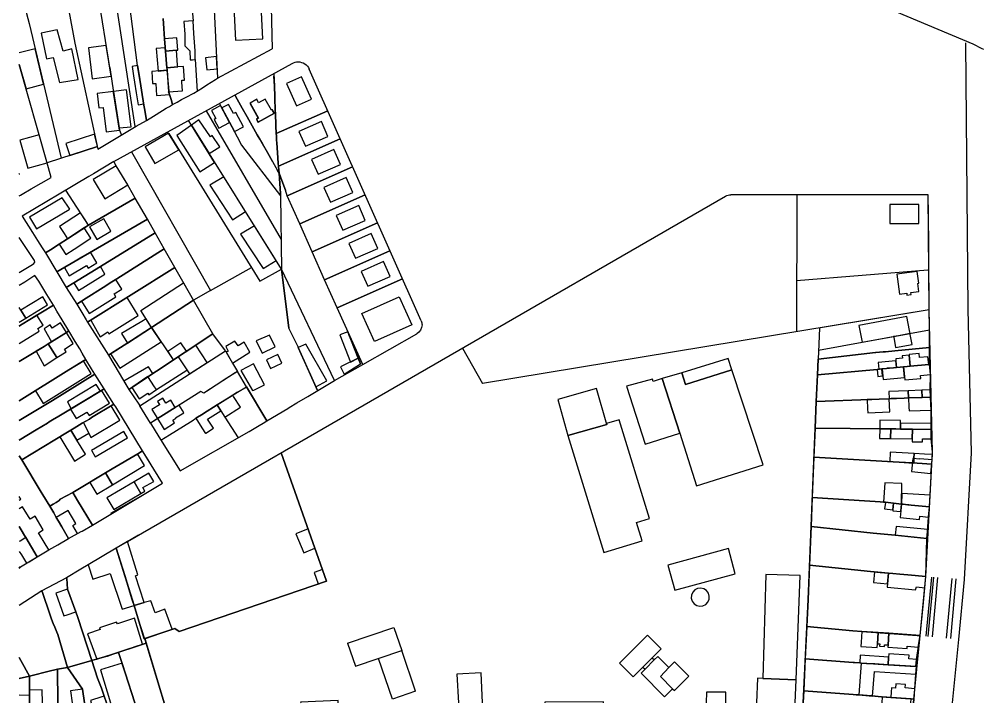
# Model space of a CAD drawing. Extents: x 14 to 486, y 14 to 686.
# Drawn here: x 14.1 to 486.1, y 13.9 to 348.5 of the extents above; entities that cross this region are included whole.
import ezdxf

# ---------------------------------------------------------------- set-up
doc = ezdxf.new("R2010")
doc.units = 0
doc.layers.add('sit_gravat', color=7, linetype='CONTINUOUS')

msp = doc.modelspace()

# ---------------------------------------------------------------- linework, layer by layer
at = {"layer": 'sit_gravat', "color": 7}
for points in [[(35.590154, 467.30595), (34.538953, 473.95196), (16.121025, 472.141957), (16.428625, 470.635955), (41.315063, 336.779751), (52.60608, 284.918671)], [(58.388389, 324.934733), (35.590154, 467.30595)], [(52.60608, 284.918671), (71.363309, 296.082688), (76.312617, 298.972693), (75.526415, 303.9087), (75.130315, 306.376704), (72.768811, 321.191727), (72.03401, 325.815734), (53.774482, 468.439952)], [(88.379735, 469.535953), (99.188652, 347.743767)], [(103.759159, 470.412955), (111.14917, 319.685725)], [(113.440173, 467.43595), (120.011183, 338.271753), (133.333204, 338.948754), (126.761194, 468.112951), (113.440173, 467.43595)], [(480.997735, 336.37375), (283.204433, 419.364877), (246.488377, 435.237901), (243.133371, 436.309903)], [(58.139189, 378.215814), (70.666808, 295.976688)], [(14.109422, 364.948794), (18.906529, 346.466765)], [(18.906529, 346.466765), (34.670653, 280.472665)], [(86.327532, 324.734732), (85.697631, 332.917745), (85.23533, 338.926754), (84.86013, 343.912762), (84.484829, 348.899769)], [(84.484829, 348.899769), (84.86013, 343.912762), (85.04583, 341.418758), (85.04783, 341.418758), (85.04583, 341.418758), (85.23533, 338.926754), (85.697631, 332.917745), (86.327532, 324.734732)], [(95.115245, 335.401749), (97.513749, 332.979745), (97.671949, 328.575738), (98.819251, 328.644738), (100.202153, 328.723738), (100.137153, 333.088745), (99.589752, 341.552758), (99.188652, 347.743767), (94.670245, 347.449767), (95.071345, 341.259757), (95.115245, 335.401749)], [(33.773552, 317.506721), (42.948266, 319.006723), (39.815761, 334.017746), (35.524154, 332.823745), (32.60305, 343.308761), (24.773338, 341.682758), (27.395142, 329.045739), (30.677547, 329.72574), (33.773552, 317.506721)], [(59.02559, 320.698726), (56.686887, 335.564749), (47.940773, 334.496747), (49.793076, 319.306724), (59.02559, 320.698726)], [(91.168439, 339.382755), (85.23533, 338.926754), (85.697631, 332.917745), (90.996139, 333.326745), (91.63244, 333.376745), (91.168439, 339.382755)], [(470.844719, 13.856257), (473.941724, 44.881305), (476.695728, 74.175349), (480.127734, 136.266444), (478.487731, 206.568552), (477.347729, 336.902751)], [(486.129743, 333.635746), (485.410742, 334.018746), (480.997735, 336.37375)], [(14.109422, 326.352735), (17.484627, 314.425716), (26.02504, 316.66572), (21.876833, 334.031746), (14.109422, 332.134744)], [(85.577631, 334.475747), (81.164624, 334.138747), (82.005025, 323.15373), (86.417932, 323.49073), (85.577631, 334.475747)], [(90.996139, 333.326745), (85.697631, 332.917745), (86.327532, 324.734732), (91.62634, 325.140733), (91.55934, 325.994734), (90.996139, 333.326745)], [(111.14917, 319.685725), (137.849211, 334.023746)], [(14.109422, 261.967636), (14.675622, 262.302637), (15.557324, 262.823638), (19.96033, 265.422642), (29.725745, 270.96265), (27.603342, 278.636662), (14.109422, 326.355735)], [(60.389792, 278.776662), (147.655226, 326.890736)], [(72.03401, 325.815734), (69.344406, 325.385733), (70.079307, 320.761726), (70.558308, 317.761722), (71.388009, 312.550714), (72.334111, 306.625705), (75.023915, 307.053705), (74.079613, 312.980714), (72.03401, 325.815734)], [(72.03401, 325.815734), (72.768811, 321.191727), (75.130315, 306.376704), (75.526415, 303.9087), (76.312617, 298.972693), (79.770022, 301.084696), (84.187529, 303.7747), (85.997731, 304.887702), (87.577334, 305.860703), (89.159236, 306.831705), (88.394135, 309.214709), (87.631234, 311.594712), (87.190833, 312.969714)], [(100.202153, 328.723738), (101.096154, 313.264715)], [(105.913162, 323.652731), (110.930169, 324.188731), (110.634169, 330.220741), (105.273161, 329.64874), (105.913162, 323.652731)], [(58.388389, 324.934733), (60.233092, 312.681714), (63.206097, 294.246686), (64.070698, 291.742682)], [(78.938121, 322.940729), (79.379321, 316.95972), (80.874224, 317.068721), (81.313724, 311.083711), (87.631234, 311.594712), (86.417932, 323.49073), (78.938121, 322.940729)], [(86.327532, 324.734732), (86.417932, 323.49073), (87.190633, 312.971714), (94.034044, 313.472715), (93.723743, 317.681721), (93.658143, 318.597723), (94.949245, 318.693723), (94.435144, 325.358733), (91.62634, 325.140733), (86.327532, 324.734732)], [(86.327532, 324.734732), (87.190833, 312.969714)], [(138.693212, 321.949728), (138.945212, 315.682718), (139.146213, 310.685711), (139.248213, 308.190707), (139.348213, 305.691703), (139.547213, 300.693696), (139.649213, 298.196692), (139.748214, 295.699688), (139.949214, 290.70268), (140.004214, 289.362678), (140.105214, 288.041676), (140.488215, 283.056669), (140.869215, 278.070661), (141.250216, 273.086653), (142.613218, 269.497648), (144.385221, 264.818641)], [(210.784322, 200.868543), (156.035238, 324.073731)], [(87.190833, 312.969714), (87.631234, 311.594712), (88.394135, 309.214709), (89.159236, 306.831705), (91.33174, 307.978707), (93.542443, 309.145708), (95.755046, 310.31371), (99.555652, 312.281713), (101.663155, 313.626715), (103.770159, 314.974717), (105.877162, 316.319719), (107.984165, 317.664721), (110.091168, 319.009723), (111.14917, 319.685725)], [(138.945212, 315.682718), (138.744212, 320.677726)], [(149.791229, 306.111704), (157.10224, 309.359709), (152.229233, 320.326726), (144.918221, 317.077721), (149.791229, 306.111704)], [(63.206097, 294.246686), (60.233092, 312.681714), (60.157292, 313.184715), (52.19948, 312.212713), (53.073981, 305.054702), (55.144784, 305.307703), (56.594486, 293.438684), (63.206097, 294.246686)], [(68.817905, 295.885688), (66.612202, 313.971716), (60.157292, 313.184715), (63.044296, 295.253687), (68.817905, 295.885688)], [(119.861183, 310.990711), (120.787185, 309.348709), (123.244188, 304.996702), (125.702192, 300.640695), (128.160196, 296.286689), (130.6162, 291.930682), (133.073203, 287.574675), (135.530207, 283.221669), (137.988211, 278.867662), (140.444215, 274.513656), (141.250216, 273.086653), (140.869215, 278.070661), (140.488215, 283.056669), (140.105214, 288.041676), (140.004214, 289.362678), (139.949214, 290.70268), (139.748214, 295.699688), (139.649213, 298.196692), (139.547213, 300.693696), (139.348213, 305.691703), (139.248213, 308.188707), (139.248213, 308.190707), (139.146213, 310.685711), (138.945212, 315.682718)], [(112.052171, 307.260706), (112.810172, 306.012704), (120.725184, 290.985681), (122.885188, 286.881674), (141.951217, 262.083637)], [(123.244188, 304.996702), (120.787185, 309.348709), (119.617183, 311.431712)], [(134.493205, 309.449709), (131.2222, 307.653706), (130.315199, 309.306709), (129.905198, 309.082708), (127.004194, 307.489706), (131.0942, 300.039695), (130.129199, 299.509694), (130.8792, 298.090692), (138.834212, 302.456698), (137.872211, 304.209701), (137.48621, 303.997701), (134.493205, 309.449709)], [(131.237201, 299.988694), (130.281199, 299.445694), (131.0512, 298.037691), (138.940212, 302.521698), (137.951211, 304.260701), (137.56821, 304.042701), (134.493205, 309.449709), (131.251201, 307.604706), (130.318199, 309.242709), (129.912198, 309.012708), (127.035194, 307.376706), (131.237201, 299.988694)], [(105.564161, 303.6837), (142.257217, 240.631604)], [(112.644172, 306.268704), (108.258165, 303.8687), (110.358169, 299.889694), (109.473167, 299.423694), (111.744171, 295.115687), (117.066179, 297.922691), (112.644172, 306.268704)], [(120.087183, 302.908699), (118.894182, 302.278698), (116.561178, 306.699705), (113.263173, 305.136702), (119.400182, 293.500685), (123.821189, 295.834688), (120.087183, 302.908699)], [(137.988211, 278.867662), (135.530207, 283.221669), (133.073203, 287.574675), (131.844201, 289.752679), (131.844201, 289.754679), (130.6162, 291.930682), (128.160196, 296.286689), (125.702192, 300.640695), (123.244188, 304.996702)], [(165.089252, 303.6997), (139.877214, 292.496683)], [(156.027238, 175.785505), (150.66023, 187.715523), (150.79423, 187.783523), (146.013223, 197.203537), (142.470218, 226.207582), (98.15465, 296.91269), (98.34975, 296.629689), (96.906748, 298.910693)], [(98.34975, 296.629689), (107.053164, 282.720668), (112.340172, 286.026673), (108.552166, 291.517681), (107.729165, 290.950681), (102.056156, 299.183693), (98.34975, 296.629689)], [(150.975231, 293.597685), (154.224236, 286.286673), (165.190252, 291.159681), (161.941247, 298.470692), (150.975231, 293.597685)], [(92.163341, 284.580671), (87.190733, 292.652683), (75.781716, 286.099673), (80.507123, 277.874661), (92.163341, 284.580671)], [(102.412156, 273.813654), (109.732168, 278.438662), (98.33845, 296.622689), (91.169939, 291.609682), (102.412156, 273.813654)], [(18.228828, 275.576657), (27.724742, 278.197661), (27.603342, 278.636662), (23.844336, 291.922682), (14.366022, 289.241678), (18.228828, 275.576657)], [(52.31578, 286.252673), (50.996278, 292.312683), (36.877756, 287.638676), (38.802559, 281.825667), (52.31578, 286.252673)], [(87.301933, 292.480683), (131.834201, 220.227573)], [(171.180262, 289.991679), (140.984215, 276.573659)], [(140.984215, 276.573659), (171.180262, 289.991679)], [(52.31578, 286.252673), (27.724742, 278.197661)], [(69.095806, 283.576669), (107.747165, 215.627566)], [(157.06624, 279.890664), (160.315245, 272.579653), (171.281262, 277.45266), (168.032257, 284.763671), (157.06624, 279.890664)], [(70.871108, 260.925635), (66.414501, 268.743647), (61.582494, 276.797659), (60.389792, 278.776662), (50.452877, 272.790653), (48.187174, 271.516651), (33.570451, 262.866638), (15.561124, 252.139621), (20.576431, 244.138609), (23.003135, 240.189603), (25.234639, 236.638598), (26.860941, 234.158594), (29.455545, 235.666596), (33.572951, 238.3226), (37.690458, 240.978604), (45.92357, 246.306612), (48.017773, 247.659614), (70.871108, 260.925635)], [(107.725165, 215.614566), (99.415152, 210.878558), (90.218138, 227.003583), (84.99483, 236.160597), (80.605023, 243.860609), (76.779217, 250.572619), (70.871108, 260.925635), (66.414501, 268.743647), (61.582494, 276.797659), (60.389792, 278.776662)], [(69.702506, 282.475668), (86.298432, 253.291623)], [(67.196303, 267.372645), (61.582494, 276.797659), (50.278277, 270.016649), (55.922485, 260.607634), (67.196303, 267.372645)], [(141.940217, 262.075637), (141.877217, 263.104638), (141.719217, 265.600642), (141.563216, 268.095646), (141.250216, 273.086653), (140.444215, 274.513656)], [(151.378231, 248.363616), (145.287222, 262.071637), (177.271271, 276.284658)], [(177.271271, 276.284658), (145.287222, 262.071637)], [(14.109422, 272.609653), (14.204322, 272.636653), (14.109422, 272.966653)], [(118.396181, 250.363619), (124.822191, 254.361625), (114.156174, 271.382651), (107.397164, 267.259644), (118.396181, 250.363619)], [(145.287222, 262.071637), (144.385221, 264.818641), (142.613218, 269.497648), (141.250216, 273.086653), (141.563216, 268.095646), (141.877217, 263.104638), (141.940217, 262.075637), (142.470218, 226.207582), (146.013223, 197.203537)], [(163.157249, 266.182643), (166.406254, 258.871632), (177.372271, 263.744639), (174.123266, 271.05565), (163.157249, 266.182643)], [(48.017773, 247.659614), (36.912956, 264.844641)], [(38.579759, 255.394626), (38.822159, 255.534627), (35.160554, 261.141635), (19.080129, 251.56362), (22.501534, 245.813612), (38.579759, 255.394626)], [(70.871108, 260.925635), (48.017773, 247.659614), (45.92357, 246.306612), (37.690458, 240.978604), (33.572951, 238.3226), (29.455545, 235.666596), (26.860941, 234.158594), (32.45535, 224.82158), (52.32458, 236.365597), (76.779217, 250.572619), (70.871108, 260.925635)], [(66.991402, 92.746378), (359.80655, 261.871636)], [(157.469241, 234.656595), (151.378231, 248.363616), (183.36328, 262.576637)], [(183.36328, 262.576637), (151.378231, 248.363616)], [(458.997701, 262.555637), (362.306554, 262.541637)], [(394.699603, 262.541637), (394.450603, 195.516535)], [(451.75069, 13.856257), (455.029695, 46.714307), (457.745699, 75.589352), (461.115704, 136.569445), (459.489702, 206.264551), (458.997701, 262.555637)], [(169.249259, 252.474622), (172.497264, 245.164611), (183.46328, 250.037618), (180.215275, 257.347629), (169.249259, 252.474622)], [(454.356694, 248.453616), (454.369694, 257.75863), (440.190673, 257.82563), (440.192673, 248.546616), (454.356694, 248.453616)], [(459.475702, 206.896552), (459.039701, 257.68463)], [(80.605023, 243.860609), (76.779217, 250.572619), (52.32458, 236.365597), (32.45535, 224.82158), (37.111957, 217.184568), (40.786662, 219.503571), (53.805982, 227.421584), (80.605023, 243.860609)], [(37.690458, 240.978604), (48.017773, 247.659614), (46.328871, 250.273618), (44.109967, 253.707624), (33.780052, 247.031614), (36.001355, 243.593608), (37.690458, 240.978604)], [(52.05298, 240.739604), (58.96459, 244.76761), (55.452785, 250.816619), (48.524374, 246.794613), (52.05298, 240.739604)], [(49.161875, 241.255605), (45.92357, 246.306612), (37.690458, 240.978604), (33.572951, 238.3226), (36.826556, 233.279593), (40.935763, 235.936597), (49.161875, 241.255605)], [(129.188197, 247.397614), (122.429187, 243.275608), (133.430204, 226.379582), (139.856214, 230.377588), (129.188197, 247.397614)], [(163.56125, 220.948574), (157.469241, 234.656595), (189.454289, 248.869616)], [(189.454289, 248.869616), (157.469241, 234.656595)], [(14.109422, 224.507579), (20.541831, 228.498585), (21.188732, 228.901586), (21.648133, 229.553587), (21.504233, 230.336588), (14.109422, 241.569605)], [(84.99483, 236.160597), (80.605023, 243.860609), (53.805982, 227.421584), (40.786662, 219.503571), (37.111957, 217.184568), (42.232765, 208.949555), (46.902572, 212.00856), (55.187284, 217.192568), (59.406191, 219.877572), (61.863895, 221.443574), (84.99483, 236.160597)], [(175.340268, 238.767601), (178.588273, 231.45659), (189.55529, 236.329597), (186.306285, 243.640608), (175.340268, 238.767601)], [(90.218138, 227.003583), (84.99483, 236.160597), (61.863895, 221.443574), (59.406191, 219.877572), (55.187284, 217.192568), (46.902572, 212.00856), (42.232765, 208.949555), (44.797568, 204.894549), (46.856772, 201.298544), (47.553673, 200.214542), (90.218138, 227.003583)], [(52.12508, 229.169586), (49.000975, 234.431594), (44.697868, 231.93259), (36.303055, 227.008583), (38.575159, 222.867577), (47.060472, 227.906584), (47.825673, 226.616582), (52.12508, 229.169586)], [(169.652259, 207.241553), (163.56125, 220.948574), (195.545299, 235.161595)], [(195.545299, 235.161595), (163.56125, 220.948574)], [(56.024986, 223.704578), (53.805982, 227.421584), (40.786662, 219.503571), (43.008866, 215.699566), (56.024986, 223.704578)], [(90.218138, 227.003583), (47.553673, 200.214542), (57.797988, 184.002517), (68.955505, 191.196528), (78.86292, 197.648538), (99.415152, 210.878558), (90.218138, 227.003583)], [(107.725165, 215.614566), (127.682195, 226.964583)], [(181.431277, 225.05958), (184.680282, 217.749569), (195.646299, 222.622576), (192.397294, 229.932587), (181.431277, 225.05958)], [(14.744323, 198.68854), (30.773847, 208.498555), (27.570642, 213.730563), (23.663536, 220.186573), (21.798233, 222.964577), (16.747026, 219.709572), (14.109422, 218.102569)], [(131.834201, 220.227573), (142.470218, 226.207582)], [(168.375257, 171.614498), (142.470218, 226.207582)], [(458.782701, 225.704581), (394.519603, 220.477573)], [(444.95868, 213.898563), (448.426685, 214.368564), (448.559685, 213.379562), (450.542688, 213.649563), (450.406688, 214.638564), (454.369694, 215.177565), (453.830693, 219.141571), (454.325694, 219.208571), (453.551693, 224.91658), (443.623678, 223.697578), (444.95868, 213.898563)], [(61.338794, 212.623561), (60.484992, 213.990563), (64.307498, 216.375567), (61.308494, 221.088574), (59.406191, 219.877572), (55.187284, 217.192568), (46.902572, 212.00856), (44.567568, 210.479558), (48.314774, 204.485549), (61.338794, 212.623561)], [(73.547812, 205.895551), (94.538444, 219.426571)], [(94.538444, 219.426571), (99.435052, 210.842558)], [(201.636308, 221.454574), (169.652259, 207.241553)], [(27.984643, 208.663555), (25.616539, 212.534561), (14.916923, 205.986551), (17.282826, 202.117545), (27.984643, 208.663555)], [(181.836278, 204.448548), (200.113306, 212.569561)], [(200.113306, 212.569561), (206.204315, 198.86254)], [(26.22024, 188.349524), (28.232443, 189.604526), (29.867346, 190.625527), (37.160157, 195.171534), (38.389959, 195.936535), (35.082154, 201.337544), (32.51625, 205.59155), (30.773847, 208.498555), (14.744323, 198.68854), (14.109422, 198.300539)], [(72.366211, 203.426547), (66.862102, 212.28356), (49.173075, 201.230544), (53.742382, 193.036531), (57.442988, 195.394535), (57.960389, 194.542533), (72.366211, 203.426547)], [(99.415152, 210.878558), (78.86292, 197.648538), (68.955505, 191.196528), (57.797988, 184.002517), (67.657303, 167.288492), (108.803166, 194.415533), (99.415152, 210.878558)], [(99.435052, 210.842558), (78.86292, 197.648538)], [(14.916923, 205.986551), (14.109422, 207.305553)], [(14.109422, 200.207542), (17.282826, 202.117545), (14.916923, 205.986551)], [(23.876036, 195.785535), (23.191935, 197.049537), (25.788039, 198.63854), (22.759235, 203.592547), (14.109422, 198.301539)], [(78.86292, 197.648538), (73.547812, 205.895551)], [(182.212278, 179.46651), (169.652259, 207.241553)], [(187.927287, 190.740528), (181.836278, 204.448548)], [(459.489702, 206.264551), (240.833368, 170.132496)], [(459.489702, 206.264551), (406.211621, 197.460538)], [(459.532702, 196.938537), (459.475702, 206.896552)], [(14.109422, 198.300539), (14.744323, 198.68854)], [(29.867546, 190.623527), (37.160157, 195.171534), (34.228752, 199.872541), (30.141846, 197.326538), (29.214645, 198.81454), (26.24834, 196.850537), (29.867546, 190.623527)], [(74.147213, 200.560543), (64.196998, 194.699534), (66.990202, 189.955526), (78.86292, 197.648538), (76.204316, 201.771544), (74.147213, 200.560543)], [(206.204315, 198.86254), (187.927287, 190.740528)], [(426.575652, 190.322527), (450.087688, 194.590533), (449.790687, 196.137536), (448.500685, 202.931546), (425.073649, 198.482539), (426.575652, 190.322527)], [(42.045464, 179.09651), (46.677471, 181.982514), (44.945869, 184.977519), (43.706267, 187.056522), (41.533363, 190.700527), (38.389959, 195.936535), (37.160157, 195.171534), (29.867346, 190.625527), (28.232443, 189.604526), (26.22024, 188.349524), (14.109422, 180.989513)], [(14.109422, 189.809526), (23.876036, 195.785535)], [(29.867546, 190.623527), (28.232443, 189.604526), (32.43565, 182.862515), (37.001357, 185.70952), (36.186055, 187.015522), (40.547862, 189.738526), (37.160157, 195.171534), (29.867546, 190.623527)], [(83.529128, 190.620527), (78.86292, 197.648538), (68.955505, 191.196528), (58.77849, 184.633518), (63.321797, 177.588507), (83.529128, 190.620527)], [(108.803166, 194.415533), (67.657303, 167.288492), (72.683311, 159.978481), (73.137112, 159.232479), (115.040176, 186.13852), (108.803166, 194.415533)], [(78.86292, 197.648538), (89.470137, 181.671514)], [(139.369213, 188.185524), (136.636209, 193.755532), (130.118199, 191.017528), (133.048203, 185.085519), (139.369213, 188.185524)], [(168.375257, 171.614498), (182.212278, 179.46651), (208.683319, 194.489533)], [(174.905267, 195.487535), (170.971261, 194.016533), (176.221269, 180.666512), (179.995275, 182.536515), (174.905267, 195.487535)], [(174.888267, 195.532535), (175.601268, 193.733532), (177.442271, 189.086525), (179.288274, 184.436518), (181.129277, 179.791511)], [(181.144277, 179.53951), (181.129277, 179.789511), (179.288274, 184.436518), (177.442271, 189.086525), (175.601268, 193.733532), (174.888267, 195.532535)], [(459.536702, 196.237536), (405.249619, 186.322521)], [(405.74062, 197.382538), (405.389619, 189.471526)], [(433.321662, 185.277519), (436.907667, 185.62052), (437.833669, 185.71052), (438.062669, 185.73152), (442.680676, 186.181521), (459.583702, 187.792523), (459.532702, 196.938537)], [(451.065689, 189.220525), (450.173688, 194.120533), (450.087688, 194.590533), (444.458679, 193.553532), (443.354677, 193.361532), (442.000675, 193.114531), (442.064675, 192.779531), (442.966677, 187.760523), (451.065689, 189.220525)], [(32.43565, 182.862515), (28.232443, 189.604526), (26.22024, 188.349524), (22.319834, 185.97852), (26.20964, 178.837509), (32.43565, 182.862515)], [(90.840139, 182.574515), (95.917547, 185.92252), (93.203542, 190.037526), (86.758133, 185.78752), (89.470137, 181.671514), (90.840139, 182.574515)], [(106.075162, 180.451512), (100.484154, 188.931525), (91.87944, 183.258516), (95.126645, 178.331509), (97.375349, 174.844503), (106.075162, 180.451512)], [(118.542181, 180.168511), (127.013194, 185.56552), (124.15319, 190.373527), (121.204185, 188.620524), (119.535183, 190.912528), (115.195176, 188.200524), (116.260178, 186.03752), (115.421176, 185.55152), (118.542181, 180.168511)], [(159.323243, 168.460493), (164.672252, 171.535498), (154.404236, 189.399525), (150.66023, 187.715523), (159.323243, 168.460493)], [(405.389619, 189.471526), (405.060619, 182.034514), (433.172662, 185.263519), (433.321662, 185.277519)], [(14.109422, 180.989513), (26.22024, 188.349524)], [(120.958185, 176.049505), (117.025179, 173.576501), (114.927176, 172.213499), (112.830172, 170.853497), (108.635166, 168.135493), (106.537163, 166.772491), (104.44016, 165.412489), (102.905157, 166.31649), (99.805252, 164.306487), (78.27962, 150.812467), (73.137112, 159.232479), (115.040176, 186.13852), (118.542181, 180.168511), (120.958185, 176.049505)], [(137.088209, 177.438507), (142.679218, 180.044511), (140.679215, 184.330518), (135.088206, 181.724514), (137.088209, 177.438507)], [(230.980353, 187.463523), (240.833368, 170.132496)], [(433.172662, 185.263519), (405.060619, 182.034514), (404.721618, 174.357502), (433.935663, 177.016507), (436.305667, 177.335507), (438.60567, 177.554507), (438.953671, 177.585507), (442.052675, 177.874508), (443.457678, 177.996508), (448.726686, 178.497509), (450.209688, 178.638509), (459.214702, 179.48451), (459.632702, 179.52551), (459.583702, 187.792523), (442.680676, 186.181521), (438.062669, 185.73152), (437.833669, 185.71052), (436.907667, 185.62052), (433.321662, 185.277519), (433.172662, 185.263519)], [(443.457678, 177.996508), (446.916683, 178.324509), (448.726686, 178.497509), (450.209688, 178.638509), (449.695687, 184.096517), (446.201682, 183.759517), (446.301682, 182.593515), (443.057677, 182.277515), (443.158677, 181.192513), (443.457678, 177.996508)], [(450.209688, 178.638509), (459.214702, 179.48451), (458.848701, 183.289516), (454.679695, 182.890516), (454.519694, 184.844519), (449.666687, 184.405518), (449.695687, 184.096517), (450.209688, 178.638509)], [(51.077078, 174.756503), (49.491776, 177.379507), (46.677471, 181.982514), (42.045464, 179.09651), (38.320859, 176.774506), (14.109422, 161.678483)], [(49.333475, 175.037504), (45.472469, 181.230513), (42.045464, 179.09651), (38.320859, 176.774506), (21.979834, 166.585491), (25.841039, 160.389481), (49.333475, 175.037504)], [(128.317196, 166.765491), (128.843197, 166.830491), (134.102205, 169.571495), (128.741197, 179.814511), (122.474187, 176.535506), (128.317196, 166.765491)], [(181.063277, 179.748511), (179.995275, 182.536515), (171.395262, 178.275508), (173.172265, 174.690503), (181.063277, 179.748511)], [(340.22852, 169.666495), (362.839554, 176.780506), (361.065552, 182.414515), (338.456517, 175.300504), (340.22852, 169.666495)], [(397.802608, 13.856257), (400.140611, 64.464335), (403.567617, 148.315463), (404.141617, 161.261482), (404.721618, 174.357502), (405.060619, 182.034514)], [(447.219683, 163.010485), (449.365687, 163.102485), (456.022697, 163.368486), (460.072703, 163.531486), (459.929703, 166.999491), (460.105703, 174.494503), (459.632702, 179.52551), (459.214702, 179.48451), (450.209688, 178.638509), (448.726686, 178.497509), (443.457678, 177.996508), (442.052675, 177.874508), (438.953671, 177.585507), (438.60567, 177.554507), (436.305667, 177.335507), (433.935663, 177.016507), (404.721618, 174.357502), (404.141617, 161.261482), (430.378658, 162.327484), (431.431659, 162.371484), (434.769664, 162.510484), (434.890664, 162.515484), (439.851672, 162.707485), (440.804673, 162.746485), (443.391677, 162.855485), (447.219683, 163.010485)], [(436.348667, 177.382507), (442.052675, 177.874508), (443.457678, 177.996508), (443.158677, 181.192513), (434.445664, 180.365512), (434.741664, 177.194507), (436.350667, 177.344507), (436.348667, 177.382507)], [(447.514684, 171.926499), (455.372696, 172.6505), (455.252696, 174.055502), (460.105703, 174.494503), (459.632702, 179.52551), (459.214702, 179.48451), (450.209688, 178.638509), (448.726686, 178.497509), (446.916683, 178.324509), (447.514684, 171.926499)], [(14.109422, 161.678483), (38.320859, 176.774506), (42.045464, 179.09651)], [(14.109422, 152.059468), (30.319046, 161.815483), (51.077078, 174.756503)], [(51.077078, 174.756503), (30.319046, 161.815483)], [(55.623285, 167.570492), (51.077078, 174.756503)], [(67.657303, 167.288492), (79.407421, 175.036504), (77.288018, 178.253508), (65.2508, 171.367498), (67.657303, 167.288492)], [(81.287224, 167.165492), (96.147247, 176.748506)], [(119.696183, 175.309504), (104.44016, 165.412489)], [(120.958185, 176.049505), (119.696183, 175.309504)], [(125.345191, 168.568494), (120.958185, 176.049505)], [(160.116245, 166.699491), (156.027238, 175.785505), (160.116245, 166.699491)], [(328.801502, 172.6275), (337.422516, 145.901459), (345.567528, 120.019419), (378.141578, 130.267435), (362.839554, 176.780506), (340.22852, 169.666495), (338.456517, 175.300504), (328.801502, 172.6275)], [(434.298664, 173.635501), (436.638667, 173.859502), (436.305667, 177.335507), (433.935663, 177.016507), (434.298664, 173.635501)], [(447.400684, 173.151501), (446.916683, 178.324509), (443.457678, 177.996508), (442.052675, 177.874508), (438.953671, 177.585507), (438.60567, 177.554507), (436.351667, 177.338507), (436.845667, 172.145499), (447.400684, 173.151501)], [(80.361323, 168.567494), (77.090518, 173.508501), (69.605806, 168.574494), (69.143506, 168.269493), (72.843611, 162.660485), (76.991918, 165.403489), (77.488518, 164.652488), (81.287224, 167.165492), (80.361323, 168.567494)], [(155.336237, 163.858486), (168.375257, 171.614498)], [(311.359476, 168.782494), (320.49449, 140.443451), (337.422516, 145.901459), (328.801502, 172.6275), (324.391496, 171.205498), (324.051495, 172.263499), (311.359476, 168.782494)], [(55.623285, 167.570492), (33.433451, 154.079472), (30.394946, 152.321469), (28.790244, 151.337467), (27.893743, 150.785466), (22.425734, 147.460461), (14.109422, 142.433454)], [(14.109422, 134.671442), (15.305823, 132.737439), (36.929256, 145.824459), (38.573959, 146.81046), (41.039763, 148.300463), (42.277165, 149.049464), (44.962269, 150.671466), (48.443374, 152.76947), (49.401575, 153.440471), (60.429192, 160.062481), (55.623285, 167.570492)], [(33.433451, 154.079472), (55.623285, 167.570492)], [(53.496482, 166.27749), (53.785482, 166.45349), (51.737079, 169.740495), (37.720658, 161.233482), (39.57456, 157.826477), (53.496482, 166.27749)], [(39.21136, 157.592477), (41.997164, 153.01247), (47.217872, 156.186475), (48.296574, 154.408472), (58.246789, 160.458481), (54.380283, 166.816491), (53.785482, 166.45349), (53.496482, 166.27749), (39.21136, 157.592477)], [(102.905157, 166.31649), (92.300141, 159.60148)], [(104.44016, 165.412489), (102.905157, 166.31649)], [(111.00217, 159.63848), (120.864185, 165.837489)], [(120.864185, 165.837489), (116.338178, 162.977485)], [(120.864185, 165.837489), (125.345191, 168.568494)], [(135.307207, 151.907468), (125.345191, 168.568494)], [(125.345191, 168.568494), (135.307207, 151.907468)], [(282.618432, 144.682457), (301.618461, 150.008465), (296.670453, 167.665492), (277.668424, 162.339484), (282.618432, 144.682457)], [(447.219683, 163.010485), (449.365687, 163.102485), (449.228686, 166.539491), (439.714672, 166.15649), (439.851672, 162.707485), (440.804673, 162.746485), (443.391677, 162.855485), (447.219683, 163.010485)], [(455.873696, 166.824491), (449.228686, 166.539491), (449.365687, 163.102485), (456.022697, 163.368486), (455.873696, 166.824491)], [(460.072703, 163.531486), (459.929703, 166.999491), (455.873696, 166.824491), (456.022697, 163.368486), (460.072703, 163.531486)], [(459.929703, 166.999491), (455.873696, 166.824491)], [(455.873696, 166.824491), (456.022697, 163.368486)], [(460.072703, 163.531486), (459.929703, 166.999491)], [(30.319046, 161.815483), (14.109422, 152.059468)], [(90.428038, 158.428478), (88.204235, 161.964484), (85.863731, 160.487481), (84.295829, 162.985485), (81.806025, 161.418483), (82.716226, 159.88248), (82.793526, 159.74148), (82.735326, 159.70348), (78.973621, 157.350477), (81.707025, 152.95947), (83.428527, 154.036471), (90.428038, 158.428478)], [(114.684175, 153.739471), (122.342187, 158.603478), (119.012182, 163.848486), (118.612181, 164.414487), (116.338178, 162.977485), (111.00217, 159.63848), (112.769172, 156.813476), (114.684175, 153.739471)], [(116.338178, 162.977485), (111.00217, 159.63848)], [(146.249223, 158.427478), (149.997229, 160.668482)], [(149.997229, 160.668482), (155.336237, 163.858486)], [(460.336703, 157.157476), (460.072703, 163.531486), (456.022697, 163.368486), (449.365687, 163.102485), (447.219683, 163.010485), (443.391677, 162.855485), (440.804673, 162.746485), (439.851672, 162.707485), (434.890664, 162.515484), (431.431659, 162.371484), (430.378658, 162.327484), (404.141617, 161.261482), (403.567617, 148.315463), (437.965669, 147.949462), (439.306671, 147.935462), (442.402676, 147.904462), (443.190677, 147.891462), (446.299682, 147.859462), (448.204685, 147.839462), (451.213689, 147.804462), (460.462703, 147.703462), (460.491704, 150.516466), (460.336703, 157.157476)], [(440.115672, 156.333475), (439.851672, 162.707485), (435.802666, 162.544484), (429.144656, 162.278484), (429.329656, 157.702477), (429.402656, 155.871474), (440.115672, 156.333475)], [(460.336703, 157.157476), (460.072703, 163.531486), (456.022697, 163.368486), (449.365687, 163.102485), (449.550687, 158.526478), (449.622687, 156.695476), (460.336703, 157.157476)], [(456.022697, 163.368486), (460.072703, 163.531486)], [(63.319097, 152.244469), (59.10229, 159.264479), (48.617474, 152.89047), (48.443374, 152.76947), (45.51967, 151.009467), (48.097873, 145.885459), (49.197775, 143.702456), (63.319097, 152.244469)], [(60.429192, 160.062481), (49.401575, 153.440471)], [(61.287594, 158.727479), (60.429192, 160.062481)], [(74.483414, 137.192446), (61.287594, 158.727479)], [(90.131038, 150.864467), (89.289036, 152.232469), (90.704839, 153.10147), (90.542338, 153.36147), (94.637645, 155.866474), (94.004644, 156.879476), (92.300141, 159.60148), (90.428038, 158.428478), (83.428527, 154.036471), (81.707025, 152.95947), (84.013528, 149.251464), (85.00103, 147.669462), (90.131038, 150.864467)], [(90.428038, 158.428478), (83.428527, 154.036471)], [(92.300141, 159.60148), (90.428038, 158.428478)], [(109.117167, 148.254463), (106.284162, 152.634469), (112.703172, 156.772476), (112.769172, 156.813476), (111.00217, 159.63848), (104.242159, 155.427474), (104.124159, 155.332473), (100.566154, 153.10447), (103.445158, 148.519463), (105.193161, 145.731459), (105.435161, 145.912459), (109.117167, 148.254463)], [(104.242159, 155.427474), (111.00217, 159.63848)], [(111.00217, 159.63848), (112.769172, 156.813476)], [(112.769172, 156.813476), (114.684175, 153.739471)], [(135.307207, 151.907468), (145.527222, 157.994477)], [(145.527222, 157.994477), (146.249223, 158.427478)], [(27.893743, 150.785466), (28.790244, 151.337467)], [(28.790244, 151.337467), (30.394946, 152.321469)], [(30.394946, 152.321469), (33.433451, 154.079472)], [(48.443374, 152.76947), (44.962269, 150.671466)], [(49.401575, 153.440471), (48.443374, 152.76947)], [(81.707225, 152.95847), (78.27962, 150.812467)], [(83.428527, 154.036471), (81.707225, 152.95847)], [(87.644234, 144.991458), (97.86325, 151.405467)], [(97.86325, 151.405467), (98.677551, 151.916468)], [(98.677551, 151.916468), (100.566154, 153.10447)], [(100.566154, 153.10447), (104.124159, 155.332473)], [(100.566154, 153.10447), (103.445158, 148.519463)], [(104.124159, 155.332473), (104.242159, 155.427474)], [(114.684175, 153.739471), (121.209185, 143.490455)], [(133.457204, 150.811467), (135.307207, 151.907468)], [(319.006487, 93.106378), (316.233483, 102.117392), (322.606493, 104.080395), (307.73447, 152.411469), (301.441461, 150.647466), (301.618461, 150.008465), (282.618432, 144.682457), (300.264459, 87.33937), (319.006487, 93.106378)], [(435.287665, 152.173469), (435.232665, 147.981462), (435.878666, 147.976462), (436.533667, 147.967462), (439.629672, 147.936462), (445.40268, 147.876462), (445.459681, 152.057468), (435.287665, 152.173469)], [(14.109422, 142.433454), (22.425734, 147.460461)], [(22.425734, 147.460461), (27.893743, 150.785466)], [(33.950152, 143.961456), (41.084363, 132.125438), (46.534671, 135.579443), (42.291065, 142.379454), (42.219365, 142.335454), (39.26526, 147.229461), (33.950152, 143.961456)], [(38.573959, 146.81046), (36.929256, 145.824459)], [(41.039763, 148.300463), (38.573959, 146.81046)], [(48.097873, 145.885459), (45.51967, 151.009467), (41.619764, 148.651463), (41.039763, 148.300463), (39.26526, 147.229461), (42.219365, 142.335454), (48.097873, 145.885459)], [(42.277165, 149.049464), (41.039763, 148.300463)], [(44.962269, 150.671466), (42.277165, 149.049464)], [(49.520076, 137.346446), (49.611676, 137.185446), (51.152778, 134.579442), (51.310178, 134.311441), (67.082802, 143.589455), (65.2915, 146.61646), (49.520076, 137.346446)], [(78.27962, 150.812467), (82.398426, 144.069456)], [(92.786642, 127.316431), (126.626193, 146.69346)], [(126.626193, 146.69346), (131.441201, 149.578465)], [(131.441201, 149.578465), (133.457204, 150.811467)], [(403.567617, 148.315463), (402.985616, 134.079441), (441.778675, 131.813437), (447.827684, 131.452437), (451.60069, 131.248437), (453.538693, 131.127436), (460.761704, 130.703436), (461.037704, 135.320443), (461.115704, 136.569445), (460.410703, 143.083455), (460.462703, 147.703462), (451.213689, 147.804462), (448.204685, 147.839462), (446.299682, 147.859462), (443.190677, 147.891462), (442.402676, 147.904462), (439.306671, 147.935462), (437.965669, 147.949462), (403.567617, 148.315463)], [(435.232665, 147.981462), (435.171665, 143.288455), (440.574673, 143.231455), (440.637673, 147.920462), (435.232665, 147.981462)], [(440.579673, 143.165455), (451.162689, 143.062455), (451.213689, 147.804462), (448.204685, 147.839462), (446.299682, 147.859462), (440.637673, 147.920462), (440.579673, 143.165455)], [(457.689699, 147.735462), (460.462703, 147.703462), (460.491704, 150.516466), (445.451681, 150.683466), (445.431681, 147.871462), (448.440685, 147.836462), (457.689699, 147.735462)], [(451.162689, 143.062455), (451.150689, 141.628452), (456.112697, 141.587452), (456.123697, 143.123455), (460.410703, 143.083455), (460.462703, 147.703462), (451.213689, 147.804462), (451.162689, 143.062455)], [(36.929256, 145.824459), (15.305823, 132.737439)], [(82.398426, 144.069456), (92.786642, 127.316431)], [(83.439327, 142.382454), (87.644234, 144.991458)], [(84.181329, 121.368422), (74.483414, 137.192446), (72.04931, 135.743443), (59.641091, 128.319432), (56.351186, 126.353429), (42.753065, 118.204417), (40.277162, 116.827415), (42.600165, 112.908409), (49.905776, 100.86139), (84.181329, 121.368422)], [(77.964019, 131.509437), (74.483414, 137.192446), (72.04931, 135.743443), (59.641091, 128.319432), (56.351186, 126.353429), (59.660791, 120.53942), (75.376015, 129.958435)], [(72.04931, 135.743443), (74.483414, 137.192446)], [(15.305823, 132.737439), (14.109422, 134.671442)], [(24.853538, 116.907415), (15.305823, 132.737439)], [(15.305823, 132.737439), (24.853538, 116.907415)], [(59.641091, 128.319432), (72.04931, 135.743443)], [(75.376015, 129.958435), (72.01571, 135.724443)], [(142.275217, 136.229444), (164.494251, 73.369348), (92.357041, 48.733311), (90.190038, 50.229313), (83.444727, 47.923309), (75.587415, 45.236305), (83.488128, 18.716265), (84.96843, 13.856257)], [(92.357041, 48.733311), (164.494251, 73.369348), (142.275217, 136.229444)], [(460.761704, 130.703436), (453.538693, 131.127436), (451.60069, 131.248437), (447.827684, 131.452437), (441.778675, 131.813437), (402.985616, 134.079441), (402.177614, 114.283411), (437.992669, 111.979407), (442.050675, 111.551407), (445.915681, 111.143406), (446.720682, 111.060406), (448.942686, 110.824405), (449.546687, 110.758405), (450.687689, 110.644405), (459.553702, 109.742404), (460.761704, 130.703436)], [(440.374673, 136.512445), (440.108672, 131.912438), (451.84469, 131.225437), (452.126691, 135.837444), (440.374673, 136.512445)], [(450.732689, 126.99543), (460.171703, 126.034429), (460.864704, 132.848439), (454.890695, 133.19244), (454.889695, 133.18444), (451.38369, 133.39144), (450.732689, 126.99543)], [(460.761704, 130.703436), (461.037704, 135.320443), (457.098698, 135.555443), (452.126691, 135.837444), (451.985691, 133.53544), (451.85569, 131.231437), (453.538693, 131.127436), (460.761704, 130.703436)], [(56.351186, 126.353429), (59.641091, 128.319432)], [(42.753065, 118.204417), (56.351186, 126.353429)], [(56.351186, 126.353429), (48.615274, 121.718422), (52.05338, 115.982413), (59.660791, 120.53942), (56.351186, 126.353429)], [(70.265407, 121.964422), (73.623212, 116.321414), (75.618416, 117.471416), (74.637214, 119.164418), (79.884322, 122.222423), (77.552218, 126.228429), (70.265407, 121.964422)], [(40.277162, 116.827415), (42.753065, 118.204417)], [(60.428892, 108.478402), (73.623212, 116.321414), (70.265407, 121.964422), (57.024687, 114.218411), (60.428892, 108.478402)], [(437.046668, 112.041407), (437.992669, 111.979407), (442.050675, 111.551407), (445.911681, 111.144406), (445.913681, 111.163406), (445.915681, 111.163406), (446.088682, 121.228421), (437.654669, 121.515422), (437.046668, 112.041407)], [(14.934423, 113.50541), (14.109422, 114.895412)], [(14.109422, 113.015409), (14.934423, 113.50541)], [(25.600139, 115.659413), (24.853538, 116.907415)], [(24.853538, 116.907415), (25.600139, 115.659413)], [(29.020944, 110.028404), (25.600139, 115.659413)], [(25.600139, 115.659413), (29.020944, 110.028404)], [(34.150052, 113.458409), (33.659451, 112.796408)], [(33.659451, 112.796408), (34.150052, 113.458409)], [(40.277162, 116.827415), (34.150052, 113.458409)], [(34.150052, 113.458409), (40.277162, 116.827415)], [(42.600165, 112.908409), (40.277162, 116.827415)], [(58.99029, 106.599399), (73.598812, 115.036412)], [(459.045701, 104.702396), (459.553702, 109.742404), (450.687689, 110.644405), (449.546687, 110.758405), (448.942686, 110.824405), (446.720682, 111.060406), (445.915681, 111.143406), (442.050675, 111.551407), (437.992669, 111.979407), (402.177614, 114.283411), (401.601614, 100.207389), (432.04066, 96.936384), (442.794676, 95.831383), (458.3247, 94.20838), (458.689701, 97.668385), (459.045701, 104.702396)], [(449.546687, 110.758405), (450.687689, 110.644405), (459.553702, 109.742404), (459.880703, 115.437412), (446.001681, 116.237414), (445.915681, 111.163406), (448.942686, 110.824405), (449.546687, 110.758405)], [(16.712526, 95.788382), (17.342626, 94.747381), (22.827435, 85.305366), (28.577144, 88.648372), (26.23374, 92.514377), (23.458436, 97.091384), (25.87064, 98.555387), (21.799833, 105.263397), (19.38963, 103.799395), (15.759824, 109.786404), (14.109422, 108.780402)], [(30.752547, 111.086406), (29.020944, 110.028404)], [(29.020944, 110.028404), (30.752547, 111.086406)], [(30.966347, 106.764399), (29.020944, 110.028404)], [(29.020944, 110.028404), (30.966347, 106.764399)], [(32.135749, 111.883407), (30.752547, 111.086406)], [(30.752547, 111.086406), (32.135749, 111.883407)], [(33.659451, 112.796408), (32.135749, 111.883407)], [(32.135749, 111.883407), (33.659451, 112.796408)], [(49.905776, 100.86139), (42.600165, 112.908409)], [(442.050675, 111.535407), (437.989669, 111.944407), (437.607669, 108.742402), (441.715675, 108.301402), (442.050675, 111.535407)], [(445.572681, 107.814401), (445.911681, 111.144406), (442.050675, 111.535407), (441.715675, 108.301402), (441.666675, 107.803401), (445.532681, 107.4054), (445.572681, 107.814401)], [(449.546687, 110.758405), (448.942686, 110.824405), (446.720682, 111.060406), (445.915681, 111.143406), (445.572681, 107.814401), (445.23768, 104.491396), (454.738695, 103.534394), (454.895695, 105.134397), (459.045701, 104.702396), (459.553702, 109.742404), (450.687689, 110.644405), (449.546687, 110.758405)], [(31.489148, 105.861398), (30.966347, 106.764399)], [(30.966347, 106.764399), (31.489148, 105.861398)], [(32.205949, 104.610396), (31.489148, 105.861398)], [(31.489148, 105.861398), (32.205949, 104.610396)], [(38.074158, 107.973401), (32.205749, 104.612396), (32.205949, 104.610396), (33.291951, 102.726393), (34.894953, 99.919389), (35.546454, 98.789387), (38.182858, 94.19538), (42.658765, 96.640384), (40.330362, 100.70439), (41.722164, 101.609391), (38.074158, 107.973401)], [(33.291951, 102.726393), (32.205949, 104.610396)], [(32.205949, 104.610396), (33.291951, 102.726393)], [(14.109422, 100.076389), (15.045723, 98.534387), (16.712526, 95.788382)], [(14.109422, 100.076389), (15.045723, 98.534387)], [(14.109422, 80.282359), (14.111622, 80.278359), (14.355722, 79.932358), (14.778623, 80.323359), (22.827435, 85.305366), (17.342626, 94.747381), (16.712526, 95.788382), (15.045723, 98.534387), (14.109422, 100.076389)], [(34.894953, 99.919389), (33.291951, 102.726393)], [(33.291951, 102.726393), (34.894953, 99.919389)], [(35.546454, 98.789387), (34.894953, 99.919389)], [(34.894953, 99.919389), (35.546454, 98.789387)], [(44.812168, 97.815386), (49.905776, 100.86139)], [(457.745699, 75.589352), (458.3247, 94.20838), (442.794676, 95.831383), (432.04066, 96.936384), (401.601614, 100.207389), (400.825612, 81.28336), (435.498665, 77.672355), (441.725675, 77.092354), (445.14868, 76.771353), (449.043686, 76.405353), (457.745699, 75.589352)], [(443.254677, 100.215389), (442.792676, 95.831383), (458.3247, 94.20838), (458.689701, 97.668385), (458.734701, 98.600387), (443.254677, 100.215389)], [(15.134423, 86.263368), (17.659827, 82.105362), (18.897429, 82.873363), (22.827435, 85.305366), (17.441227, 94.576381), (17.338826, 94.744381), (14.526422, 93.034378), (14.109422, 92.779378)], [(15.045723, 98.534387), (16.712526, 95.788382)], [(16.712526, 95.788382), (17.342626, 94.747381)], [(17.342626, 94.747381), (22.827435, 85.305366)], [(38.182858, 94.19538), (35.546454, 98.789387)], [(35.546454, 98.789387), (38.182858, 94.19538)], [(38.182858, 94.19538), (44.471668, 97.632385)], [(44.471668, 97.632385), (44.812168, 97.815386)], [(72.411111, 95.883383), (66.086201, 92.219377), (61.558894, 89.521373), (65.6995, 76.165352), (69.395406, 64.244334), (70.282007, 61.40233), (74.627414, 47.334308), (75.303215, 45.147305), (75.587415, 45.236305), (83.444727, 47.923309), (90.190038, 50.229313), (92.357041, 48.733311)], [(153.302234, 87.31037), (158.756243, 89.603373), (155.421237, 99.038387), (149.419228, 96.550384), (153.302234, 87.31037)], [(28.577144, 88.648372), (33.05325, 91.242376)], [(33.05325, 91.242376), (38.182858, 94.19538)], [(70.282007, 61.40233), (75.175515, 62.874332), (71.039609, 76.053352), (72.12351, 76.394353), (66.991402, 92.746378), (61.558894, 89.521373), (70.282007, 61.40233)], [(14.109422, 87.94937), (15.134423, 86.263368)], [(22.827435, 85.305366), (28.577144, 88.648372)], [(47.744373, 81.28936), (50.063176, 74.33835), (58.536889, 77.147354), (64.425298, 59.585327), (70.282007, 61.40233), (61.558894, 89.521373), (47.744373, 81.28936)], [(61.558894, 89.521373), (47.744373, 81.28936)], [(65.6995, 76.165352), (61.558894, 89.521373)], [(364.517557, 77.015354), (361.152552, 89.319373), (331.522506, 81.20536), (335.029512, 68.956341), (364.517557, 77.015354)], [(14.355722, 79.932358), (14.109422, 80.340359)], [(47.744373, 81.28936), (44.154167, 79.178357)], [(426.503652, 48.781311), (453.616693, 46.841308), (455.029695, 46.714307), (456.447697, 61.20833), (457.240699, 70.161343), (457.745699, 75.589352), (449.043686, 76.405353), (445.14868, 76.771353), (441.725675, 77.092354), (435.498665, 77.672355), (400.825612, 81.28336), (400.140611, 64.464335), (399.52461, 51.161314), (422.054645, 49.100311), (426.503652, 48.781311)], [(14.109422, 79.777358), (14.355722, 79.932358)], [(44.154167, 79.178357), (37.230357, 75.000351)], [(69.395406, 64.244334), (65.6995, 76.165352)], [(160.418245, 71.988346), (164.494251, 73.369348), (162.490248, 79.040357), (158.472242, 77.684355), (160.388245, 71.985346), (160.418245, 71.988346)], [(379.41458, 76.682353), (377.958577, 25.757275), (394.330602, 25.119274), (396.319605, 76.199353), (379.41458, 76.682353)], [(432.15366, 72.719347), (439.097671, 72.051346), (439.583672, 77.292354), (432.644661, 77.939355), (432.15366, 72.719347)], [(439.585672, 77.294354), (438.943671, 70.457344), (452.808692, 69.077342), (453.218692, 70.550344), (457.238699, 70.161343), (457.745699, 75.589352), (439.585672, 77.294354)], [(42.782565, 55.579321), (41.752864, 58.424325), (37.737758, 69.510342), (37.371257, 74.73535), (37.230357, 75.000351), (25.221139, 68.567341), (25.364239, 68.30134), (29.212345, 56.744323), (29.913046, 54.79532), (30.769247, 52.652317), (31.490848, 50.866314), (32.47035, 48.41631), (32.93925, 47.246308), (37.710058, 31.113284), (49.576576, 34.529289), (42.782565, 55.579321)], [(37.230357, 75.000351), (37.371257, 74.73535)], [(37.371257, 74.73535), (37.737758, 69.510342)], [(458.0157, 46.425307), (460.737704, 75.366351)], [(459.011701, 46.328307), (461.734705, 75.292351)], [(461.001704, 46.135307), (463.729708, 75.143351)], [(467.969715, 45.460306), (470.711719, 74.62235)], [(469.959718, 45.267305), (472.706722, 74.47335)], [(28.108643, 29.127281), (32.74025, 30.224282), (37.710058, 31.113284), (32.93925, 47.246308), (32.47035, 48.41631), (31.490848, 50.866314), (30.769247, 52.652317), (29.913046, 54.79532), (29.212345, 56.744323), (25.364239, 68.30134), (25.221139, 68.567341), (14.109422, 61.48833)], [(31.959349, 67.415339), (35.966355, 56.330322), (37.536957, 56.898323), (41.752864, 58.424325), (37.737758, 69.510342), (31.959349, 67.415339)], [(37.737758, 69.510342), (41.752864, 58.424325)], [(351.829538, 66.087337), (351.380537, 67.561339), (350.449535, 68.797341), (349.157533, 69.639343), (347.654531, 69.985343), (346.121529, 69.800343), (344.745527, 69.100342), (343.691525, 67.97234), (343.088524, 66.550338), (343.005524, 65.010335), (343.455525, 63.531333), (344.383526, 62.299331), (345.678528, 61.45633), (347.18153, 61.109329), (348.714533, 61.29533), (350.089535, 61.995331), (351.143536, 63.123333), (351.748537, 64.545335), (351.829538, 66.087337)], [(70.282007, 61.40233), (69.395406, 64.244334)], [(72.04331, 55.697321), (75.392615, 45.177305), (83.444727, 47.923309), (88.969436, 49.812312), (85.32513, 59.667327), (80.667323, 57.947325), (78.53302, 63.717333), (75.175515, 62.874332), (70.282007, 61.40233), (72.04331, 55.697321)], [(74.627414, 47.334308), (70.282007, 61.40233)], [(41.752864, 58.424325), (42.782565, 55.579321)], [(42.782565, 55.579321), (49.576576, 34.529289)], [(52.09588, 35.19329), (74.392414, 42.482301), (70.454708, 55.21832), (62.148495, 52.554316), (61.660594, 53.262317), (53.390082, 50.489313), (53.667882, 49.658312), (47.420872, 47.563309), (52.09588, 35.19329)], [(75.303215, 45.147305), (74.627414, 47.334308)], [(174.757267, 43.059302), (197.489302, 50.757314)], [(197.489302, 50.757314), (201.338308, 39.391296)], [(439.393671, 32.464286), (452.934692, 31.576284), (453.161692, 35.04829), (455.029695, 46.714307), (453.616693, 46.841308), (426.503652, 48.781311), (422.054645, 49.100311), (399.52461, 51.161314), (398.792609, 35.28829), (422.286645, 33.547287), (422.923646, 33.515287), (425.42465, 33.335287), (426.155651, 33.284287), (428.785655, 33.122287), (432.846661, 32.862286), (439.393671, 32.464286)], [(434.124663, 42.689301), (434.529664, 48.20531), (426.503652, 48.781311), (426.161651, 43.481303), (426.015651, 41.387299), (433.998663, 40.841299), (434.124663, 42.689301)], [(439.696672, 47.835309), (434.529664, 48.20531), (434.124663, 42.689301), (435.262665, 42.625301), (435.183665, 41.5293), (437.499668, 41.378299), (437.562668, 42.271301), (439.289671, 42.150301), (439.696672, 47.835309), (439.289671, 42.150301), (439.216671, 41.082299), (448.610685, 40.407298), (448.692686, 41.5443), (454.128694, 41.079299), (455.029695, 46.714307), (439.696672, 47.835309)], [(84.96843, 13.856257), (83.488128, 18.716265), (76.229416, 43.084302), (69.864907, 40.940299), (67.862904, 40.268298), (62.692796, 38.411295), (65.916901, 28.47928)], [(69.864907, 40.940299), (76.229416, 43.084302)], [(75.587415, 45.236305), (75.303215, 45.147305)], [(76.229416, 43.084302), (75.587415, 45.236305)], [(174.757267, 43.059302), (178.606273, 31.693285), (201.338308, 39.391296)], [(328.341502, 40.198298), (321.647491, 46.948308), (307.80947, 33.224287), (314.50148, 26.476277), (328.341502, 40.198298)], [(70.661008, 13.856257), (65.916901, 28.47928), (62.657496, 38.516295), (61.967995, 38.285295), (59.908292, 37.589294), (57.226787, 36.687292), (56.900187, 36.638292), (49.576576, 34.529289), (52.46788, 25.813276), (54.414283, 21.012268), (55.712485, 17.140262), (56.822687, 13.856257)], [(59.908292, 37.589294), (61.967995, 38.285295)], [(61.967995, 38.285295), (64.175698, 39.028296)], [(72.15801, 41.7123), (62.657496, 38.516295), (65.2249, 30.610283)], [(64.175698, 39.028296), (67.862904, 40.268298)], [(67.862904, 40.268298), (69.864907, 40.940299)], [(208.073318, 19.500266), (201.338308, 39.391296)], [(452.934692, 31.576284), (453.161692, 35.04829), (449.454687, 35.29029), (449.573687, 37.139293), (439.692672, 37.786294), (439.592672, 36.195291), (439.393671, 32.464286), (452.934692, 31.576284)], [(14.805723, 34.534289), (14.109422, 35.931291)], [(14.109422, 35.931291), (14.805723, 34.534289), (19.087929, 26.863277), (20.357831, 27.213278), (28.108643, 29.127281)], [(19.087929, 26.863277), (14.805723, 34.534289)], [(49.576576, 34.529289), (37.710058, 31.113284)], [(49.576576, 34.529289), (56.900187, 36.638292)], [(52.46788, 25.813276), (49.576576, 34.529289)], [(70.661208, 13.856257), (65.916901, 28.47928), (64.380598, 33.207287), (53.804682, 29.966282)], [(56.900187, 36.638292), (57.226787, 36.687292)], [(57.226787, 36.687292), (59.908292, 37.589294)], [(196.707301, 15.65126), (189.97229, 35.54229)], [(320.394489, 30.246282), (318.436486, 28.304279), (329.856504, 16.786262), (333.78951, 20.686268), (327.908501, 26.615277), (332.043507, 31.103284), (326.695499, 36.494292), (324.760496, 34.860289), (320.394489, 30.246282)], [(320.394489, 30.246282), (324.760496, 34.860289), (323.750495, 35.647291), (319.358488, 31.292284), (320.394489, 30.246282)], [(332.043507, 31.103284), (327.908501, 26.615277), (333.78951, 20.686268), (334.807512, 19.847266), (341.797522, 26.778277), (334.799511, 33.835288), (332.043507, 31.103284)], [(431.195659, 17.156262), (436.180666, 16.777262), (440.667673, 16.433261), (450.308688, 15.69826), (452.038691, 15.56726), (452.429691, 20.735268), (452.974692, 27.902279), (453.205692, 31.557284), (452.934692, 31.576284), (439.393671, 32.462286), (432.846661, 32.862286), (428.785655, 33.122287), (426.155651, 33.284287), (425.42465, 33.335287), (422.923646, 33.515287), (422.286645, 33.547287), (398.792609, 35.28829), (398.073608, 19.714266), (422.257645, 17.850263), (423.753647, 17.727263), (424.955649, 17.637263), (431.195659, 17.156262)], [(432.615661, 29.156281), (452.974692, 27.902279), (453.205692, 31.557284), (426.155651, 33.284287), (424.955649, 17.637263), (431.67866, 17.119262), (432.615661, 29.156281)], [(434.532664, 32.758286), (439.393671, 32.464286), (439.592672, 36.195291), (425.68865, 37.082293), (425.42565, 33.343287), (434.532664, 32.758286)], [(32.90605, 13.856257), (32.74025, 30.224282), (28.108643, 29.127281), (20.357831, 27.213278), (19.087929, 26.863277), (19.162829, 13.856257)], [(37.710058, 31.113284), (32.74025, 30.224282)], [(32.74025, 30.224282), (32.90605, 13.856257)], [(45.044869, 20.433267), (37.710058, 31.113284)], [(37.710058, 31.113284), (45.044869, 20.433267)], [(53.804682, 29.966282), (58.73939, 13.856257)], [(65.916901, 28.47928), (70.661008, 13.856257)], [(240.843368, 13.856257), (240.125367, 28.43528), (228.306349, 27.779279)], [(19.087929, 26.863277), (14.109422, 25.655275)], [(14.109422, 25.655275), (19.087929, 26.863277)], [(19.162829, 13.856257), (19.087929, 26.863277)], [(54.414283, 21.012268), (52.46788, 25.813276)], [(81.819025, 24.311273), (84.81033, 14.374258)], [(228.306349, 27.779279), (229.07835, 13.856257)], [(375.468574, 25.828276), (375.003573, 13.856257)], [(393.892602, 13.856257), (394.330602, 25.119274), (377.958577, 25.757275), (375.468574, 25.828276)], [(25.422539, 13.856257), (25.232639, 20.153267), (19.128329, 19.944267), (19.163829, 13.856257)], [(46.00327, 13.856257), (45.044869, 20.433267), (39.20736, 19.721266), (40.031261, 13.856257)], [(45.044869, 20.433267), (45.97037, 13.856257)], [(45.97037, 13.856257), (45.044869, 20.433267)], [(55.712485, 17.140262), (54.414283, 21.012268)], [(208.073318, 19.500266), (196.707301, 15.65126)], [(359.87455, 13.856257), (359.94055, 18.977265), (350.382535, 19.102265), (350.314535, 13.856257)], [(451.85569, 13.856257), (452.038691, 15.56726), (450.308688, 15.69826), (440.667673, 16.433261), (436.180666, 16.777262), (432.980661, 17.021262), (431.195659, 17.156262), (424.955649, 17.637263), (423.753647, 17.727263), (422.257645, 17.850263), (398.073608, 19.714266), (397.802608, 13.856257)], [(450.308688, 15.69826), (452.038691, 15.56726), (452.429691, 20.735268), (447.650684, 21.098268), (447.773684, 22.737271), (443.158677, 23.079271), (443.006677, 21.023268), (441.023674, 21.166268), (440.876674, 19.211265), (440.673673, 16.434261), (440.667673, 16.435261), (440.667673, 16.433261), (450.308688, 15.69826)], [(19.164629, 13.856257), (19.144029, 17.459263), (14.109422, 17.489263)], [(56.822787, 13.856257), (55.712485, 17.140262), (54.572683, 16.757262), (48.948575, 14.876259), (49.289375, 13.856257)], [(56.822687, 13.856257), (55.712485, 17.140262)], [(170.18926, 14.917259), (151.816232, 14.079258), (151.826232, 13.856257)], [(170.23726, 13.856257), (170.18926, 14.917259)], [(300.025458, 13.856257), (300.023458, 14.291258), (271.334415, 14.085258), (271.340415, 13.856257)], [(450.420688, 13.856257), (450.557688, 15.69826), (440.917674, 16.433261), (436.429667, 16.777262), (436.203666, 13.856257)]]:
    msp.add_lwpolyline(points, dxfattribs=at)
at = {"layer": 'sit_gravat', "color": 1}
for points in [[(134.536206, 471.066956), (137.849211, 334.023746)], [(139.877214, 292.496683), (165.089252, 303.6997)], [(169.652259, 207.241553), (201.636308, 221.454574)]]:
    msp.add_lwpolyline(points, dxfattribs=at)
at = {"layer": 'sit_gravat', "color": 7}
for points in [[(147.655226, 326.890736), (148.543227, 327.379736), (149.539228, 327.636737), (150.55223, 327.636737)], [(150.55223, 327.636737), (152.924234, 327.636737), (155.073237, 326.239735), (156.035238, 324.073731)], [(359.80655, 261.871636), (360.566551, 262.310637), (361.428552, 262.541637), (362.306554, 262.541637)], [(211.215323, 198.83754), (211.215323, 197.038537), (210.248321, 195.377535), (208.683319, 194.489533)], [(210.784322, 200.868543), (211.068322, 200.228542), (211.215323, 199.537541), (211.215323, 198.83754)]]:
    msp.add_open_spline(points, degree=3, dxfattribs=at)

doc.saveas('drawing.dxf')
